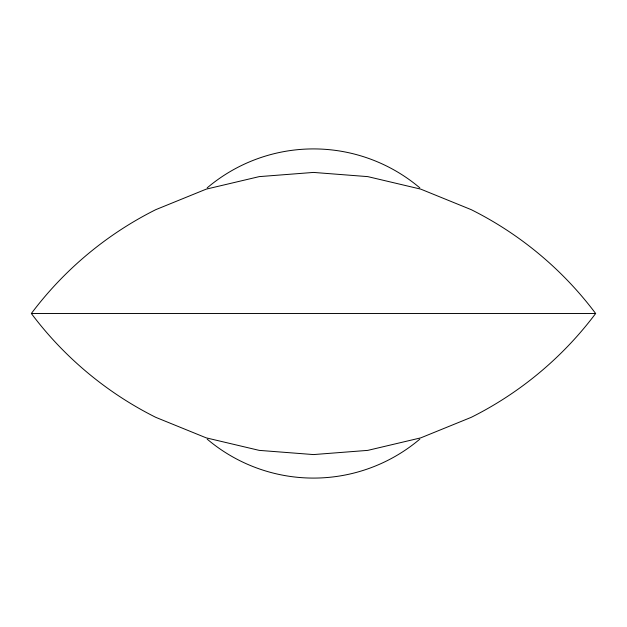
<?xml version="1.0" encoding="UTF-8"?>
<svg xmlns="http://www.w3.org/2000/svg" width="627" height="627" viewBox="0 0 627 627"><rect width="100%" height="100%" fill="white"/><g stroke="black" fill="none" stroke-linecap="round" stroke-linejoin="round"><path stroke-width="0.94" d="M31.35 313.5L595.65 313.5A352.688 352.688 0 0 1 471.23 417.339L420.788 437.858L367.79 450.374L313.5 454.575L259.21 450.374L206.212 437.858L155.77 417.339A352.688 352.688 0 0 1 31.35 313.5A352.688 352.688 0 0 1 155.77 209.661L206.212 189.142L259.21 176.626L313.5 172.425L367.79 176.626L420.788 189.142L471.23 209.661A352.688 352.688 0 0 1 595.65 313.5M419.824 439.135A164.587 164.587 0 0 1 207.176 439.135M207.176 187.865A164.587 164.587 0 0 1 419.824 187.865"/></g></svg>
